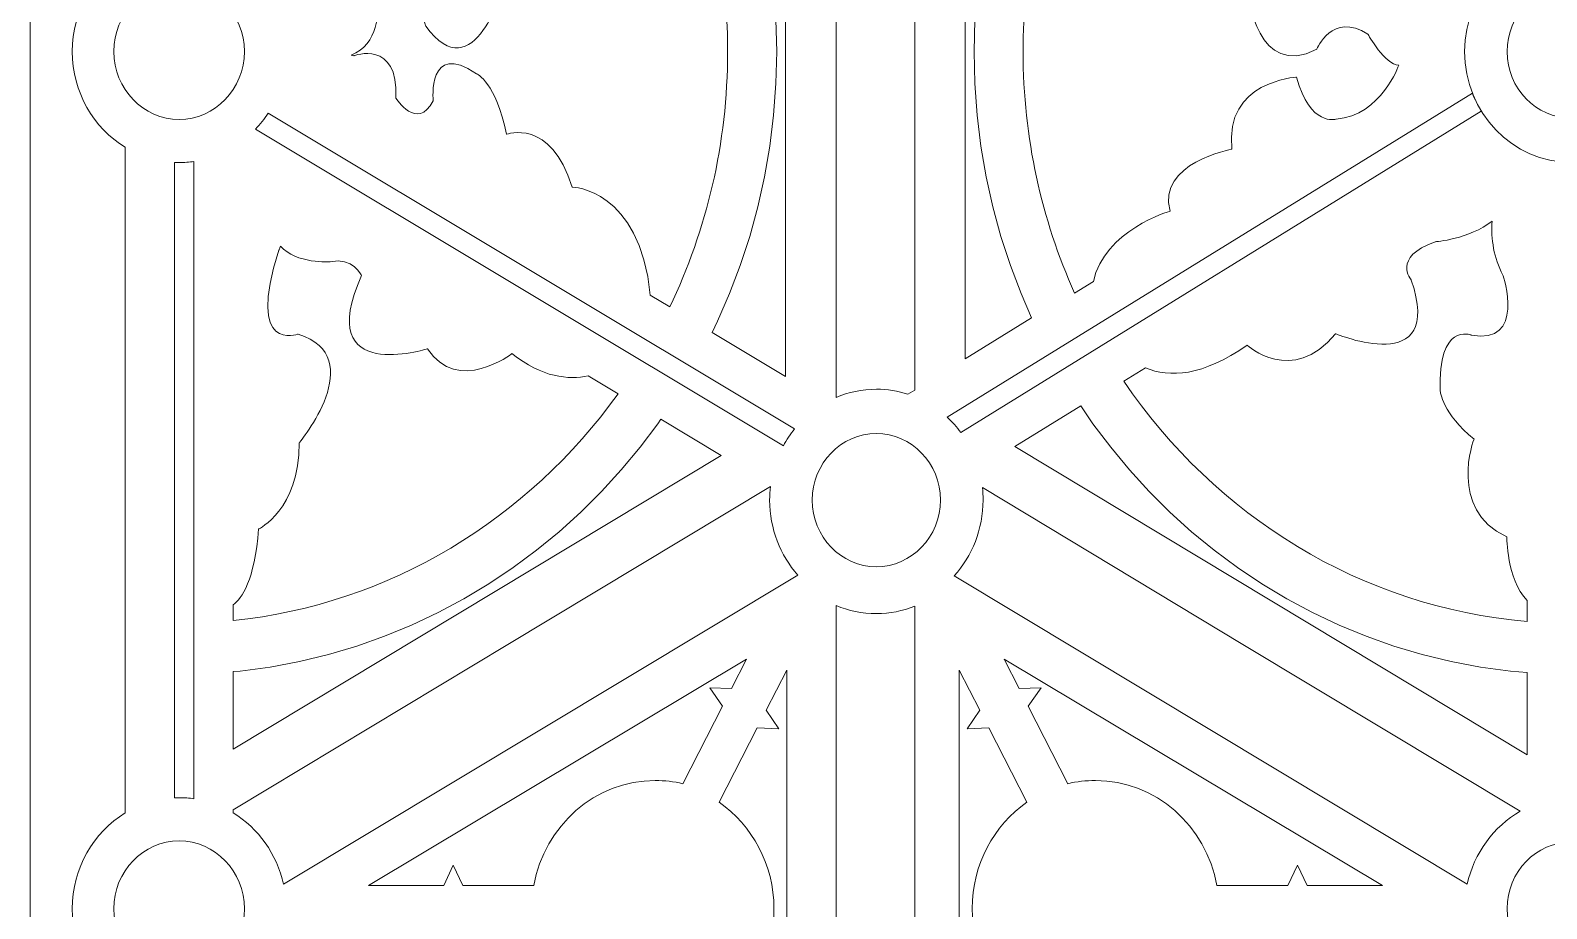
# Model space of a CAD drawing. Header units: centimetres. Extents: x 10.1 to 16.7, y -9.5 to 9.5.
# Drawn here: x 10.145 to 13.382, y -6.368 to -4.494 of the extents above; entities that cross this region are included whole.
import ezdxf

# ---------------------------------------------------------------- set-up
doc = ezdxf.new("R2010")
doc.units = ezdxf.units.CM
doc.header["$MEASUREMENT"] = 0
doc.layers.add('layer 1', color=7, linetype='Continuous')

msp = doc.modelspace()

# ---------------------------------------------------------------- linework, layer by layer
at = {"layer": 'layer 1', "color": 250, "lineweight": 9}
for points, knots in [([(10.14539, 9.49999), (10.14539, 9.49999), (16.7385, 9.49999), (16.7385, 9.49999), (16.7385, 9.49999), (16.7385, 9.49999), (16.7385, -9.50001), (16.7385, -9.50001), (16.7385, -9.50001), (16.7385, -9.50001), (10.14539, -9.50001), (10.14539, -9.50001), (10.14539, -9.50001), (10.14539, -9.50001), (10.14539, 9.49999), (10.14539, 9.49999)], [0, 0, 0, 0, 0.2, 0.2, 0.2, 0.2, 0.4, 0.4, 0.4, 0.4, 0.6, 0.6, 0.6, 0.6, 1, 1, 1, 1]), ([(11.86511, -3.80292), (11.86511, -3.80292), (11.86511, -4.53986), (11.86511, -4.53986), (11.86511, -4.53986), (11.86511, -4.53986), (11.86511, -5.27745), (11.86511, -5.27745)], [0, 0, 0, 0, 0.3333333, 0.3333333, 0.3333333, 0.3333333, 1, 1, 1, 1]), ([(12.01856, -5.27049), (12.01856, -5.27049), (12.03292, -5.26163), (12.03292, -5.26163), (12.03292, -5.26163), (12.03292, -5.26163), (12.03292, -4.53986), (12.03292, -4.53986), (12.03292, -4.53986), (12.03292, -4.53986), (12.03292, -3.86665), (12.03292, -3.86665), (12.03292, -3.86665), (12.03292, -3.86665), (12.03281, -3.80472), (12.03281, -3.80472)], [0, 0, 0, 0, 0.2, 0.2, 0.2, 0.2, 0.4, 0.4, 0.4, 0.4, 0.6, 0.6, 0.6, 0.6, 1, 1, 1, 1]), ([(11.73838, -4.53986), (11.73838, -4.53986), (11.73669, -4.60795), (11.73669, -4.60795), (11.73669, -4.60795), (11.73669, -4.60795), (11.73177, -4.67523), (11.73177, -4.67523), (11.73177, -4.67523), (11.73177, -4.67523), (11.72362, -4.74156), (11.72362, -4.74156), (11.72362, -4.74156), (11.72362, -4.74156), (11.71237, -4.80686), (11.71237, -4.80686), (11.71237, -4.80686), (11.71237, -4.80686), (11.69809, -4.87106), (11.69809, -4.87106), (11.69809, -4.87106), (11.69809, -4.87106), (11.68088, -4.93404), (11.68088, -4.93404), (11.68088, -4.93404), (11.68088, -4.93404), (11.66077, -4.99572), (11.66077, -4.99572), (11.66077, -4.99572), (11.66077, -4.99572), (11.63791, -5.056), (11.63791, -5.056), (11.63791, -5.056), (11.63791, -5.056), (11.61232, -5.11481), (11.61232, -5.11481), (11.61232, -5.11481), (11.61232, -5.11481), (11.60055, -5.13868), (11.60055, -5.13868), (11.60055, -5.13868), (11.60055, -5.13868), (11.7573, -5.23266), (11.7573, -5.23266), (11.7573, -5.23266), (11.7573, -5.23266), (11.7573, -3.84364), (11.7573, -3.84364), (11.7573, -3.84364), (11.7573, -3.84364), (11.6006, -3.94116), (11.6006, -3.94116), (11.6006, -3.94116), (11.6006, -3.94116), (11.61232, -3.96491), (11.61232, -3.96491), (11.61232, -3.96491), (11.61232, -3.96491), (11.63791, -4.02372), (11.63791, -4.02372), (11.63791, -4.02372), (11.63791, -4.02372), (11.66077, -4.084), (11.66077, -4.084), (11.66077, -4.084), (11.66077, -4.084), (11.68088, -4.14568), (11.68088, -4.14568), (11.68088, -4.14568), (11.68088, -4.14568), (11.69809, -4.20867), (11.69809, -4.20867), (11.69809, -4.20867), (11.69809, -4.20867), (11.71237, -4.27286), (11.71237, -4.27286), (11.71237, -4.27286), (11.71237, -4.27286), (11.72362, -4.33817), (11.72362, -4.33817), (11.72362, -4.33817), (11.72362, -4.33817), (11.73177, -4.40451), (11.73177, -4.40451), (11.73177, -4.40451), (11.73177, -4.40451), (11.73669, -4.47178), (11.73669, -4.47178), (11.73669, -4.47178), (11.73669, -4.47178), (11.73838, -4.53986), (11.73838, -4.53986)], [0, 0, 0, 0, 0.0416667, 0.0416667, 0.0416667, 0.0416667, 0.0833333, 0.0833333, 0.0833333, 0.0833333, 0.125, 0.125, 0.125, 0.125, 0.1666667, 0.1666667, 0.1666667, 0.1666667, 0.2083333, 0.2083333, 0.2083333, 0.2083333, 0.25, 0.25, 0.25, 0.25, 0.2916667, 0.2916667, 0.2916667, 0.2916667, 0.3333333, 0.3333333, 0.3333333, 0.3333333, 0.375, 0.375, 0.375, 0.375, 0.4166667, 0.4166667, 0.4166667, 0.4166667, 0.4583333, 0.4583333, 0.4583333, 0.4583333, 0.5, 0.5, 0.5, 0.5, 0.5416667, 0.5416667, 0.5416667, 0.5416667, 0.5833333, 0.5833333, 0.5833333, 0.5833333, 0.625, 0.625, 0.625, 0.625, 0.6666667, 0.6666667, 0.6666667, 0.6666667, 0.7083333, 0.7083333, 0.7083333, 0.7083333, 0.75, 0.75, 0.75, 0.75, 0.7916667, 0.7916667, 0.7916667, 0.7916667, 0.8333333, 0.8333333, 0.8333333, 0.8333333, 0.875, 0.875, 0.875, 0.875, 0.9166667, 0.9166667, 0.9166667, 0.9166667, 1, 1, 1, 1]), ([(12.28256, -5.10756), (12.28256, -5.10756), (12.26012, -5.056), (12.26012, -5.056), (12.26012, -5.056), (12.26012, -5.056), (12.23723, -4.99572), (12.23723, -4.99572), (12.23723, -4.99572), (12.23723, -4.99572), (12.21715, -4.93404), (12.21715, -4.93404), (12.21715, -4.93404), (12.21715, -4.93404), (12.19991, -4.87106), (12.19991, -4.87106), (12.19991, -4.87106), (12.19991, -4.87106), (12.18566, -4.80686), (12.18566, -4.80686), (12.18566, -4.80686), (12.18566, -4.80686), (12.17442, -4.74156), (12.17442, -4.74156), (12.17442, -4.74156), (12.17442, -4.74156), (12.16626, -4.67523), (12.16626, -4.67523), (12.16626, -4.67523), (12.16626, -4.67523), (12.16134, -4.60795), (12.16134, -4.60795), (12.16134, -4.60795), (12.16134, -4.60795), (12.15968, -4.53986), (12.15968, -4.53986), (12.15968, -4.53986), (12.15968, -4.53986), (12.16134, -4.47178), (12.16134, -4.47178), (12.16134, -4.47178), (12.16134, -4.47178), (12.16626, -4.40451), (12.16626, -4.40451), (12.16626, -4.40451), (12.16626, -4.40451), (12.17442, -4.33817), (12.17442, -4.33817), (12.17442, -4.33817), (12.17442, -4.33817), (12.18566, -4.27286), (12.18566, -4.27286), (12.18566, -4.27286), (12.18566, -4.27286), (12.19991, -4.20867), (12.19991, -4.20867), (12.19991, -4.20867), (12.19991, -4.20867), (12.21715, -4.14568), (12.21715, -4.14568), (12.21715, -4.14568), (12.21715, -4.14568), (12.23723, -4.084), (12.23723, -4.084), (12.23723, -4.084), (12.23723, -4.084), (12.26012, -4.02372), (12.26012, -4.02372), (12.26012, -4.02372), (12.26012, -4.02372), (12.26726, -4.00736), (12.26726, -4.00736), (12.26726, -4.00736), (12.26726, -4.00736), (12.14073, -3.93139), (12.14073, -3.93139), (12.14073, -3.93139), (12.14073, -3.93139), (12.14073, -5.19509), (12.14073, -5.19509), (12.14073, -5.19509), (12.14073, -5.19509), (12.28256, -5.10756), (12.28256, -5.10756)], [0, 0, 0, 0, 0.0454545, 0.0454545, 0.0454545, 0.0454545, 0.0909091, 0.0909091, 0.0909091, 0.0909091, 0.1363636, 0.1363636, 0.1363636, 0.1363636, 0.1818182, 0.1818182, 0.1818182, 0.1818182, 0.2272727, 0.2272727, 0.2272727, 0.2272727, 0.2727273, 0.2727273, 0.2727273, 0.2727273, 0.3181818, 0.3181818, 0.3181818, 0.3181818, 0.3636364, 0.3636364, 0.3636364, 0.3636364, 0.4090909, 0.4090909, 0.4090909, 0.4090909, 0.4545455, 0.4545455, 0.4545455, 0.4545455, 0.5, 0.5, 0.5, 0.5, 0.5454545, 0.5454545, 0.5454545, 0.5454545, 0.5909091, 0.5909091, 0.5909091, 0.5909091, 0.6363636, 0.6363636, 0.6363636, 0.6363636, 0.6818182, 0.6818182, 0.6818182, 0.6818182, 0.7272727, 0.7272727, 0.7272727, 0.7272727, 0.7727273, 0.7727273, 0.7727273, 0.7727273, 0.8181818, 0.8181818, 0.8181818, 0.8181818, 0.8636364, 0.8636364, 0.8636364, 0.8636364, 0.9090909, 0.9090909, 0.9090909, 0.9090909, 1, 1, 1, 1]), ([(10.83018, -4.54705), (10.88881, -4.52742), (10.88878, -4.44405), (10.88878, -4.44405), (10.88878, -4.44405), (10.96822, -4.39182), (10.98939, -4.48527), (10.98939, -4.48527), (10.98939, -4.48527), (11.09264, -4.6282), (11.15615, -4.39732), (11.15615, -4.39732), (11.15615, -4.39732), (11.315, -4.42755), (11.30704, -4.25163), (11.30704, -4.25163), (11.30704, -4.25163), (11.41054, -4.22585), (11.44606, -4.08915), (11.45663, -4.03075)], [0, 0, 0, 0, 0.1666667, 0.1666667, 0.1666667, 0.1666667, 0.3333333, 0.3333333, 0.3333333, 0.3333333, 0.5, 0.5, 0.5, 0.5, 0.6666667, 0.6666667, 0.6666667, 0.6666667, 1, 1, 1, 1]), ([(12.37439, -5.05509), (12.30387, -4.89843), (12.26434, -4.72382), (12.26434, -4.53986), (12.26434, -4.53986), (12.26434, -4.37066), (12.29774, -4.20931), (12.35797, -4.06262)], [0, 0, 0, 0, 0.3333333, 0.3333333, 0.3333333, 0.3333333, 1, 1, 1, 1]), ([(12.48613, -4.13944), (12.50098, -4.1853), (12.53976, -4.23027), (12.62144, -4.26385), (12.62144, -4.26385), (12.62144, -4.26385), (12.64, -4.43013), (12.745, -4.41735), (12.745, -4.41735), (12.745, -4.41735), (12.76355, -4.6007), (12.89121, -4.53461), (12.89121, -4.53461), (12.89121, -4.53461), (12.92413, -4.45361), (13.00031, -4.50264), (13.00031, -4.50264), (13.00031, -4.50264), (13.0374, -4.56872), (13.06622, -4.56872), (13.06622, -4.56872), (13.06622, -4.56872), (13.02916, -4.67533), (12.93238, -4.68385), (12.93238, -4.68385), (12.93238, -4.68385), (12.87679, -4.70091), (12.84797, -4.59431), (12.84797, -4.59431), (12.84797, -4.59431), (12.69351, -4.60283), (12.70999, -4.74781), (12.70999, -4.74781), (12.70999, -4.74781), (12.5494, -4.77766), (12.57819, -4.88), (12.57819, -4.88), (12.57819, -4.88), (12.43681, -4.92139), (12.41429, -5.03025)], [0, 0, 0, 0, 0.0909091, 0.0909091, 0.0909091, 0.0909091, 0.1818182, 0.1818182, 0.1818182, 0.1818182, 0.2727273, 0.2727273, 0.2727273, 0.2727273, 0.3636364, 0.3636364, 0.3636364, 0.3636364, 0.4545455, 0.4545455, 0.4545455, 0.4545455, 0.5454545, 0.5454545, 0.5454545, 0.5454545, 0.6363636, 0.6363636, 0.6363636, 0.6363636, 0.7272727, 0.7272727, 0.7272727, 0.7272727, 0.8181818, 0.8181818, 0.8181818, 0.8181818, 1, 1, 1, 1]), ([(13.66225, -4.53986), (13.66225, -4.67012), (13.55992, -4.77637), (13.43449, -4.77637), (13.43449, -4.77637), (13.30905, -4.77637), (13.2067, -4.67012), (13.2067, -4.53986), (13.2067, -4.53986), (13.2067, -4.40961), (13.30905, -4.30336), (13.43449, -4.30336), (13.43449, -4.30336), (13.55992, -4.30336), (13.66225, -4.40961), (13.66225, -4.53986)], [0, 0, 0, 0, 0.2, 0.2, 0.2, 0.2, 0.4, 0.4, 0.4, 0.4, 0.6, 0.6, 0.6, 0.6, 1, 1, 1, 1]), ([(10.34781, -4.7438), (10.28041, -4.70257), (10.23503, -4.62643), (10.23503, -4.53964), (10.23503, -4.53964), (10.23503, -4.45283), (10.28041, -4.37671), (10.34781, -4.33548)], [0, 0, 0, 0, 0.3333333, 0.3333333, 0.3333333, 0.3333333, 1, 1, 1, 1]), ([(10.60245, -4.53964), (10.60245, -4.61937), (10.53983, -4.68439), (10.46304, -4.68439), (10.46304, -4.68439), (10.38624, -4.68439), (10.32363, -4.61937), (10.32363, -4.53964), (10.32363, -4.53964), (10.32363, -4.45991), (10.38624, -4.39488), (10.46304, -4.39488), (10.46304, -4.39488), (10.53983, -4.39488), (10.60245, -4.45991), (10.60245, -4.53964)], [0, 0, 0, 0, 0.2, 0.2, 0.2, 0.2, 0.4, 0.4, 0.4, 0.4, 0.6, 0.6, 0.6, 0.6, 1, 1, 1, 1]), ([(13.57128, -4.53986), (13.57128, -4.6181), (13.50982, -4.6819), (13.43449, -4.6819), (13.43449, -4.6819), (13.35913, -4.6819), (13.29769, -4.6181), (13.29769, -4.53986), (13.29769, -4.53986), (13.29769, -4.46162), (13.35913, -4.39782), (13.43449, -4.39782), (13.43449, -4.39782), (13.50982, -4.39782), (13.57128, -4.46162), (13.57128, -4.53986)], [0, 0, 0, 0, 0.2, 0.2, 0.2, 0.2, 0.4, 0.4, 0.4, 0.4, 0.6, 0.6, 0.6, 0.6, 1, 1, 1, 1]), ([(11.4687, -5.05964), (11.44586, -4.83136), (11.30175, -4.82885), (11.30175, -4.82885), (11.30175, -4.82885), (11.25674, -4.68043), (11.16148, -4.71617), (11.16148, -4.71617), (11.16148, -4.71617), (11.14027, -4.60621), (11.09793, -4.58697), (11.09793, -4.58697), (11.09793, -4.58697), (10.99203, -4.51552), (11.00527, -4.64469), (11.00527, -4.64469), (11.00527, -4.64469), (10.97086, -4.71067), (10.92584, -4.63919), (10.92584, -4.63919), (10.92584, -4.63919), (10.93116, -4.51276), (10.83586, -4.5485), (10.83586, -4.5485)], [0, 0, 0, 0, 0.1428571, 0.1428571, 0.1428571, 0.1428571, 0.2857143, 0.2857143, 0.2857143, 0.2857143, 0.4285714, 0.4285714, 0.4285714, 0.4285714, 0.5714286, 0.5714286, 0.5714286, 0.5714286, 0.7142857, 0.7142857, 0.7142857, 0.7142857, 1, 1, 1, 1]), ([(10.49462, -4.77415), (10.48444, -4.77559), (10.47409, -4.77637), (10.46355, -4.77637), (10.46355, -4.77637), (10.45992, -4.77637), (10.45635, -4.77627), (10.45277, -4.7761)], [0, 0, 0, 0, 0.3333333, 0.3333333, 0.3333333, 0.3333333, 1, 1, 1, 1]), ([(12.52561, -5.21431), (12.57671, -5.23567), (12.64751, -5.23272), (12.74241, -5.16588), (12.74241, -5.16588), (12.74241, -5.16588), (12.83795, -5.2541), (12.93142, -5.14163), (12.93142, -5.14163), (12.93142, -5.14163), (13.16508, -5.23866), (13.09285, -5.02695), (13.09285, -5.02695), (13.09285, -5.02695), (13.05036, -4.97843), (13.14383, -4.94535), (13.14383, -4.94535), (13.14383, -4.94535), (13.2166, -4.94003), (13.2653, -4.90131), (13.2653, -4.90131), (13.26288, -4.93995), (13.26873, -4.97948), (13.28861, -5.01643), (13.28861, -5.01643), (13.28861, -5.01643), (13.33804, -5.16781), (13.22065, -5.14436), (13.22065, -5.14436), (13.22065, -5.14436), (13.14861, -5.11663), (13.15476, -5.26375), (13.15476, -5.26375), (13.15476, -5.26375), (13.15889, -5.31279), (13.22683, -5.36608), (13.22683, -5.36608), (13.22683, -5.36608), (13.16919, -5.51532), (13.29685, -5.57502), (13.29685, -5.57502), (13.29685, -5.57502), (13.2955, -5.66334), (13.33998, -5.71038)], [0, 0, 0, 0, 0.0833333, 0.0833333, 0.0833333, 0.0833333, 0.1666667, 0.1666667, 0.1666667, 0.1666667, 0.25, 0.25, 0.25, 0.25, 0.3333333, 0.3333333, 0.3333333, 0.3333333, 0.4166667, 0.4166667, 0.4166667, 0.4166667, 0.5, 0.5, 0.5, 0.5, 0.5833333, 0.5833333, 0.5833333, 0.5833333, 0.6666667, 0.6666667, 0.6666667, 0.6666667, 0.75, 0.75, 0.75, 0.75, 0.8333333, 0.8333333, 0.8333333, 0.8333333, 1, 1, 1, 1]), ([(10.57833, -5.7197), (10.59708, -5.7066), (10.62374, -5.66842), (10.63273, -5.55796), (10.63273, -5.55796), (10.63273, -5.55796), (10.7192, -5.51746), (10.7192, -5.3746), (10.7192, -5.3746), (10.7192, -5.3746), (10.87157, -5.19127), (10.71714, -5.14223), (10.71714, -5.14223), (10.71714, -5.14223), (10.60389, -5.18487), (10.67598, -4.96315), (10.67598, -4.96315), (10.67598, -4.96315), (10.67756, -4.96023), (10.67904, -4.95476), (10.67904, -4.95476), (10.71259, -4.99267), (10.78556, -4.98828), (10.78556, -4.98828), (10.78556, -4.98828), (10.83322, -4.97729), (10.85259, -5.0175), (10.85259, -5.0175), (10.85259, -5.0175), (10.74734, -5.25169), (10.99293, -5.17363), (10.99293, -5.17363), (10.99293, -5.17363), (11.05808, -5.27251), (11.17334, -5.18403), (11.17334, -5.18403), (11.17334, -5.18403), (11.23818, -5.23511), (11.29405, -5.24059), (11.33603, -5.23101)], [0, 0, 0, 0, 0.0909091, 0.0909091, 0.0909091, 0.0909091, 0.1818182, 0.1818182, 0.1818182, 0.1818182, 0.2727273, 0.2727273, 0.2727273, 0.2727273, 0.3636364, 0.3636364, 0.3636364, 0.3636364, 0.4545455, 0.4545455, 0.4545455, 0.4545455, 0.5454545, 0.5454545, 0.5454545, 0.5454545, 0.6363636, 0.6363636, 0.6363636, 0.6363636, 0.7272727, 0.7272727, 0.7272727, 0.7272727, 0.8181818, 0.8181818, 0.8181818, 0.8181818, 1, 1, 1, 1]), ([(11.86511, -5.27745), (11.89168, -5.26615), (11.92073, -5.25988), (11.95116, -5.25988), (11.95116, -5.25988), (11.9746, -5.25988), (11.99724, -5.26359), (12.01856, -5.27049)], [0, 0, 0, 0, 0.3333333, 0.3333333, 0.3333333, 0.3333333, 1, 1, 1, 1]), ([(13.33998, -5.86379), (13.33998, -5.86379), (13.30447, -5.86097), (13.30447, -5.86097), (13.30447, -5.86097), (13.30447, -5.86097), (13.24075, -5.85247), (13.24075, -5.85247), (13.24075, -5.85247), (13.24075, -5.85247), (13.17804, -5.84075), (13.17804, -5.84075), (13.17804, -5.84075), (13.17804, -5.84075), (13.11638, -5.82587), (13.11638, -5.82587), (13.11638, -5.82587), (13.11638, -5.82587), (13.05588, -5.80789), (13.05588, -5.80789), (13.05588, -5.80789), (13.05588, -5.80789), (12.99665, -5.78693), (12.99665, -5.78693), (12.99665, -5.78693), (12.99665, -5.78693), (12.93876, -5.76308), (12.93876, -5.76308), (12.93876, -5.76308), (12.93876, -5.76308), (12.8823, -5.7364), (12.8823, -5.7364), (12.8823, -5.7364), (12.8823, -5.7364), (12.82733, -5.707), (12.82733, -5.707), (12.82733, -5.707), (12.82733, -5.707), (12.77396, -5.67496), (12.77396, -5.67496), (12.77396, -5.67496), (12.77396, -5.67496), (12.72222, -5.64035), (12.72222, -5.64035), (12.72222, -5.64035), (12.72222, -5.64035), (12.67225, -5.60328), (12.67225, -5.60328), (12.67225, -5.60328), (12.67225, -5.60328), (12.62411, -5.56381), (12.62411, -5.56381), (12.62411, -5.56381), (12.62411, -5.56381), (12.57786, -5.52206), (12.57786, -5.52206), (12.57786, -5.52206), (12.57786, -5.52206), (12.5336, -5.47806), (12.5336, -5.47806), (12.5336, -5.47806), (12.5336, -5.47806), (12.49137, -5.43193), (12.49137, -5.43193), (12.49137, -5.43193), (12.49137, -5.43193), (12.4513, -5.38374), (12.4513, -5.38374), (12.4513, -5.38374), (12.4513, -5.38374), (12.41342, -5.33357), (12.41342, -5.33357), (12.41342, -5.33357), (12.41342, -5.33357), (12.38744, -5.29553), (12.38744, -5.29553), (12.38744, -5.29553), (12.38744, -5.29553), (12.24705, -5.38223), (12.24705, -5.38223), (12.24705, -5.38223), (12.24705, -5.38223), (13.33998, -6.0396), (13.33998, -6.0396), (13.33998, -6.0396), (13.33998, -6.0396), (13.33998, -5.86379), (13.33998, -5.86379)], [0, 0, 0, 0, 0.0434783, 0.0434783, 0.0434783, 0.0434783, 0.0869565, 0.0869565, 0.0869565, 0.0869565, 0.1304348, 0.1304348, 0.1304348, 0.1304348, 0.173913, 0.173913, 0.173913, 0.173913, 0.2173913, 0.2173913, 0.2173913, 0.2173913, 0.2608696, 0.2608696, 0.2608696, 0.2608696, 0.3043478, 0.3043478, 0.3043478, 0.3043478, 0.3478261, 0.3478261, 0.3478261, 0.3478261, 0.3913043, 0.3913043, 0.3913043, 0.3913043, 0.4347826, 0.4347826, 0.4347826, 0.4347826, 0.4782609, 0.4782609, 0.4782609, 0.4782609, 0.5217391, 0.5217391, 0.5217391, 0.5217391, 0.5652174, 0.5652174, 0.5652174, 0.5652174, 0.6086957, 0.6086957, 0.6086957, 0.6086957, 0.6521739, 0.6521739, 0.6521739, 0.6521739, 0.6956522, 0.6956522, 0.6956522, 0.6956522, 0.7391304, 0.7391304, 0.7391304, 0.7391304, 0.7826087, 0.7826087, 0.7826087, 0.7826087, 0.826087, 0.826087, 0.826087, 0.826087, 0.8695652, 0.8695652, 0.8695652, 0.8695652, 0.9130435, 0.9130435, 0.9130435, 0.9130435, 1, 1, 1, 1]), ([(11.49114, -5.324), (11.49114, -5.324), (11.48461, -5.33357), (11.48461, -5.33357), (11.48461, -5.33357), (11.48461, -5.33357), (11.44673, -5.38374), (11.44673, -5.38374), (11.44673, -5.38374), (11.44673, -5.38374), (11.40667, -5.43193), (11.40667, -5.43193), (11.40667, -5.43193), (11.40667, -5.43193), (11.36443, -5.47806), (11.36443, -5.47806), (11.36443, -5.47806), (11.36443, -5.47806), (11.32018, -5.52206), (11.32018, -5.52206), (11.32018, -5.52206), (11.32018, -5.52206), (11.27392, -5.56381), (11.27392, -5.56381), (11.27392, -5.56381), (11.27392, -5.56381), (11.22575, -5.60328), (11.22575, -5.60328), (11.22575, -5.60328), (11.22575, -5.60328), (11.17582, -5.64035), (11.17582, -5.64035), (11.17582, -5.64035), (11.17582, -5.64035), (11.1241, -5.67496), (11.1241, -5.67496), (11.1241, -5.67496), (11.1241, -5.67496), (11.07071, -5.707), (11.07071, -5.707), (11.07071, -5.707), (11.07071, -5.707), (11.01574, -5.7364), (11.01574, -5.7364), (11.01574, -5.7364), (11.01574, -5.7364), (10.95927, -5.76308), (10.95927, -5.76308), (10.95927, -5.76308), (10.95927, -5.76308), (10.90138, -5.78693), (10.90138, -5.78693), (10.90138, -5.78693), (10.90138, -5.78693), (10.84216, -5.80789), (10.84216, -5.80789), (10.84216, -5.80789), (10.84216, -5.80789), (10.78165, -5.82587), (10.78165, -5.82587), (10.78165, -5.82587), (10.78165, -5.82587), (10.72002, -5.84075), (10.72002, -5.84075), (10.72002, -5.84075), (10.72002, -5.84075), (10.65725, -5.85247), (10.65725, -5.85247), (10.65725, -5.85247), (10.65725, -5.85247), (10.59356, -5.86097), (10.59356, -5.86097), (10.59356, -5.86097), (10.59356, -5.86097), (10.57833, -5.86218), (10.57833, -5.86218), (10.57833, -5.86218), (10.57833, -5.86218), (10.57833, -6.0274), (10.57833, -6.0274), (10.57833, -6.0274), (10.57833, -6.0274), (11.61969, -5.40107), (11.61969, -5.40107), (11.61969, -5.40107), (11.61969, -5.40107), (11.49114, -5.324), (11.49114, -5.324)], [0, 0, 0, 0, 0.0434783, 0.0434783, 0.0434783, 0.0434783, 0.0869565, 0.0869565, 0.0869565, 0.0869565, 0.1304348, 0.1304348, 0.1304348, 0.1304348, 0.173913, 0.173913, 0.173913, 0.173913, 0.2173913, 0.2173913, 0.2173913, 0.2173913, 0.2608696, 0.2608696, 0.2608696, 0.2608696, 0.3043478, 0.3043478, 0.3043478, 0.3043478, 0.3478261, 0.3478261, 0.3478261, 0.3478261, 0.3913043, 0.3913043, 0.3913043, 0.3913043, 0.4347826, 0.4347826, 0.4347826, 0.4347826, 0.4782609, 0.4782609, 0.4782609, 0.4782609, 0.5217391, 0.5217391, 0.5217391, 0.5217391, 0.5652174, 0.5652174, 0.5652174, 0.5652174, 0.6086957, 0.6086957, 0.6086957, 0.6086957, 0.6521739, 0.6521739, 0.6521739, 0.6521739, 0.6956522, 0.6956522, 0.6956522, 0.6956522, 0.7391304, 0.7391304, 0.7391304, 0.7391304, 0.7826087, 0.7826087, 0.7826087, 0.7826087, 0.826087, 0.826087, 0.826087, 0.826087, 0.8695652, 0.8695652, 0.8695652, 0.8695652, 0.9130435, 0.9130435, 0.9130435, 0.9130435, 1, 1, 1, 1]), ([(12.08792, -5.49639), (12.08792, -5.57463), (12.02648, -5.63844), (11.95116, -5.63844), (11.95116, -5.63844), (11.8758, -5.63844), (11.81433, -5.57463), (11.81433, -5.49639), (11.81433, -5.49639), (11.81433, -5.41816), (11.8758, -5.35435), (11.95116, -5.35435), (11.95116, -5.35435), (12.02648, -5.35435), (12.08792, -5.41816), (12.08792, -5.49639)], [0, 0, 0, 0, 0.2, 0.2, 0.2, 0.2, 0.4, 0.4, 0.4, 0.4, 0.6, 0.6, 0.6, 0.6, 1, 1, 1, 1]), ([(11.72517, -5.46705), (11.72517, -5.46705), (11.16434, -5.80432), (11.16434, -5.80432), (11.16434, -5.80432), (11.16434, -5.80432), (10.57833, -6.15677), (10.57833, -6.15677), (10.57833, -6.15677), (10.57833, -6.15677), (10.57833, -6.16361), (10.57833, -6.16361)], [0, 0, 0, 0, 0.25, 0.25, 0.25, 0.25, 0.5, 0.5, 0.5, 0.5, 1, 1, 1, 1]), ([(11.78357, -5.65628), (11.74623, -5.61413), (11.72339, -5.55794), (11.72339, -5.49639), (11.72339, -5.49639), (11.72339, -5.48645), (11.72399, -5.47666), (11.72517, -5.46705)], [0, 0, 0, 0, 0.3333333, 0.3333333, 0.3333333, 0.3333333, 1, 1, 1, 1]), ([(13.32545, -6.16023), (13.32545, -6.16023), (12.73369, -5.80432), (12.73369, -5.80432), (12.73369, -5.80432), (12.73369, -5.80432), (12.17748, -5.46977), (12.17748, -5.46977)], [0, 0, 0, 0, 0.3333333, 0.3333333, 0.3333333, 0.3333333, 1, 1, 1, 1]), ([(12.03292, -5.72296), (12.00745, -5.73292), (11.97989, -5.73839), (11.95116, -5.73839), (11.95116, -5.73839), (11.92079, -5.73839), (11.89177, -5.7323), (11.86511, -5.72126)], [0, 0, 0, 0, 0.3333333, 0.3333333, 0.3333333, 0.3333333, 1, 1, 1, 1]), ([(11.86511, -5.72126), (11.86511, -5.72126), (11.86511, -6.39011), (11.86511, -6.39011), (11.86511, -6.39011), (11.86511, -6.39011), (11.86511, -7.05187), (11.86511, -7.05187)], [0, 0, 0, 0, 0.3333333, 0.3333333, 0.3333333, 0.3333333, 1, 1, 1, 1]), ([(12.03292, -7.05011), (12.03292, -7.05011), (12.03292, -6.39011), (12.03292, -6.39011), (12.03292, -6.39011), (12.03292, -6.39011), (12.03292, -5.72296), (12.03292, -5.72296)], [0, 0, 0, 0, 0.3333333, 0.3333333, 0.3333333, 0.3333333, 1, 1, 1, 1]), ([(10.86685, -6.31844), (10.86685, -6.31844), (11.6743, -5.83539), (11.6743, -5.83539), (11.6743, -5.83539), (11.6743, -5.83539), (11.64202, -5.89834), (11.64202, -5.89834), (11.64202, -5.89834), (11.64202, -5.89834), (11.59545, -5.89675), (11.59545, -5.89675), (11.59545, -5.89675), (11.59545, -5.89675), (11.62273, -5.93599), (11.62273, -5.93599), (11.62273, -5.93599), (11.62273, -5.93599), (11.53801, -6.10134), (11.53801, -6.10134)], [0, 0, 0, 0, 0.1666667, 0.1666667, 0.1666667, 0.1666667, 0.3333333, 0.3333333, 0.3333333, 0.3333333, 0.5, 0.5, 0.5, 0.5, 0.6666667, 0.6666667, 0.6666667, 0.6666667, 1, 1, 1, 1]), ([(13.03115, -6.31844), (13.03115, -6.31844), (12.22374, -5.83539), (12.22374, -5.83539), (12.22374, -5.83539), (12.22374, -5.83539), (12.25602, -5.89834), (12.25602, -5.89834), (12.25602, -5.89834), (12.25602, -5.89834), (12.30258, -5.89675), (12.30258, -5.89675), (12.30258, -5.89675), (12.30258, -5.89675), (12.2753, -5.93599), (12.2753, -5.93599), (12.2753, -5.93599), (12.2753, -5.93599), (12.36005, -6.10134), (12.36005, -6.10134)], [0, 0, 0, 0, 0.1666667, 0.1666667, 0.1666667, 0.1666667, 0.3333333, 0.3333333, 0.3333333, 0.3333333, 0.5, 0.5, 0.5, 0.5, 0.6666667, 0.6666667, 0.6666667, 0.6666667, 1, 1, 1, 1]), ([(11.61553, -6.14076), (11.61553, -6.14076), (11.69673, -5.98239), (11.69673, -5.98239), (11.69673, -5.98239), (11.69673, -5.98239), (11.7433, -5.98397), (11.7433, -5.98397), (11.7433, -5.98397), (11.7433, -5.98397), (11.71603, -5.94474), (11.71603, -5.94474), (11.71603, -5.94474), (11.71603, -5.94474), (11.76006, -5.8588), (11.76006, -5.8588)], [0, 0, 0, 0, 0.2, 0.2, 0.2, 0.2, 0.4, 0.4, 0.4, 0.4, 0.6, 0.6, 0.6, 0.6, 1, 1, 1, 1]), ([(11.76006, -5.8588), (11.76006, -5.8588), (11.76006, -6.85852), (11.76006, -6.85852), (11.76006, -6.85852), (11.76006, -6.85852), (11.71929, -6.77895), (11.71929, -6.77895), (11.71929, -6.77895), (11.71929, -6.77895), (11.74656, -6.73971), (11.74656, -6.73971), (11.74656, -6.73971), (11.74656, -6.73971), (11.7, -6.7413), (11.7, -6.7413), (11.7, -6.7413), (11.7, -6.7413), (11.62239, -6.58994), (11.62239, -6.58994)], [0, 0, 0, 0, 0.1666667, 0.1666667, 0.1666667, 0.1666667, 0.3333333, 0.3333333, 0.3333333, 0.3333333, 0.5, 0.5, 0.5, 0.5, 0.6666667, 0.6666667, 0.6666667, 0.6666667, 1, 1, 1, 1]), ([(12.12802, -5.8588), (12.12802, -5.8588), (12.12802, -6.85852), (12.12802, -6.85852), (12.12802, -6.85852), (12.12802, -6.85852), (12.16879, -6.77895), (12.16879, -6.77895), (12.16879, -6.77895), (12.16879, -6.77895), (12.14152, -6.73971), (12.14152, -6.73971), (12.14152, -6.73971), (12.14152, -6.73971), (12.18808, -6.7413), (12.18808, -6.7413), (12.18808, -6.7413), (12.18808, -6.7413), (12.26568, -6.58994), (12.26568, -6.58994)], [0, 0, 0, 0, 0.1666667, 0.1666667, 0.1666667, 0.1666667, 0.3333333, 0.3333333, 0.3333333, 0.3333333, 0.5, 0.5, 0.5, 0.5, 0.6666667, 0.6666667, 0.6666667, 0.6666667, 1, 1, 1, 1]), ([(12.27255, -6.14076), (12.27255, -6.14076), (12.19134, -5.98239), (12.19134, -5.98239), (12.19134, -5.98239), (12.19134, -5.98239), (12.14478, -5.98397), (12.14478, -5.98397), (12.14478, -5.98397), (12.14478, -5.98397), (12.17206, -5.94474), (12.17206, -5.94474), (12.17206, -5.94474), (12.17206, -5.94474), (12.12802, -5.8588), (12.12802, -5.8588)], [0, 0, 0, 0, 0.2, 0.2, 0.2, 0.2, 0.4, 0.4, 0.4, 0.4, 0.6, 0.6, 0.6, 0.6, 1, 1, 1, 1]), ([(11.53801, -6.10134), (11.51906, -6.09682), (11.49935, -6.09443), (11.47915, -6.09443), (11.47915, -6.09443), (11.35038, -6.09443), (11.24268, -6.19131), (11.22018, -6.31844)], [0, 0, 0, 0, 0.3333333, 0.3333333, 0.3333333, 0.3333333, 1, 1, 1, 1]), ([(12.36005, -6.10134), (12.37898, -6.09682), (12.39869, -6.09443), (12.41887, -6.09443), (12.41887, -6.09443), (12.54766, -6.09443), (12.65536, -6.19131), (12.67785, -6.31844)], [0, 0, 0, 0, 0.3333333, 0.3333333, 0.3333333, 0.3333333, 1, 1, 1, 1]), ([(10.45277, -6.13151), (10.45635, -6.13132), (10.45992, -6.13124), (10.46355, -6.13124), (10.46355, -6.13124), (10.47409, -6.13124), (10.48446, -6.132), (10.49462, -6.13345)], [0, 0, 0, 0, 0.3333333, 0.3333333, 0.3333333, 0.3333333, 1, 1, 1, 1]), ([(11.62239, -6.58994), (11.68898, -6.54024), (11.73251, -6.45915), (11.73251, -6.36782), (11.73251, -6.36782), (11.73251, -6.27341), (11.68599, -6.18991), (11.61553, -6.14076)], [0, 0, 0, 0, 0.3333333, 0.3333333, 0.3333333, 0.3333333, 1, 1, 1, 1]), ([(12.26568, -6.58994), (12.19911, -6.54024), (12.15558, -6.45915), (12.15558, -6.36782), (12.15558, -6.36782), (12.15558, -6.27341), (12.20208, -6.18991), (12.27255, -6.14076)], [0, 0, 0, 0, 0.3333333, 0.3333333, 0.3333333, 0.3333333, 1, 1, 1, 1]), ([(10.34781, -6.57203), (10.28041, -6.53081), (10.23503, -6.45466), (10.23503, -6.36786), (10.23503, -6.36786), (10.23503, -6.28107), (10.28041, -6.20495), (10.34781, -6.16372)], [0, 0, 0, 0, 0.3333333, 0.3333333, 0.3333333, 0.3333333, 1, 1, 1, 1]), ([(10.60245, -6.36786), (10.60245, -6.44759), (10.53983, -6.51262), (10.46304, -6.51262), (10.46304, -6.51262), (10.38624, -6.51262), (10.32363, -6.44759), (10.32363, -6.36786), (10.32363, -6.36786), (10.32363, -6.28814), (10.38624, -6.22311), (10.46304, -6.22311), (10.46304, -6.22311), (10.53983, -6.22311), (10.60245, -6.28814), (10.60245, -6.36786)], [0, 0, 0, 0, 0.2, 0.2, 0.2, 0.2, 0.4, 0.4, 0.4, 0.4, 0.6, 0.6, 0.6, 0.6, 1, 1, 1, 1]), ([(13.57128, -6.36775), (13.57128, -6.44597), (13.50982, -6.50979), (13.43449, -6.50979), (13.43449, -6.50979), (13.35913, -6.50979), (13.29769, -6.44597), (13.29769, -6.36775), (13.29769, -6.36775), (13.29769, -6.28951), (13.35913, -6.22569), (13.43449, -6.22569), (13.43449, -6.22569), (13.50982, -6.22569), (13.57128, -6.28951), (13.57128, -6.36775)], [0, 0, 0, 0, 0.2, 0.2, 0.2, 0.2, 0.4, 0.4, 0.4, 0.4, 0.6, 0.6, 0.6, 0.6, 1, 1, 1, 1]), ([(11.22018, -6.31844), (11.22018, -6.31844), (11.06877, -6.31844), (11.06877, -6.31844), (11.06877, -6.31844), (11.06877, -6.31844), (11.04821, -6.27501), (11.04821, -6.27501), (11.04821, -6.27501), (11.04821, -6.27501), (11.02769, -6.31844), (11.02769, -6.31844), (11.02769, -6.31844), (11.02769, -6.31844), (10.86685, -6.31844), (10.86685, -6.31844)], [0, 0, 0, 0, 0.2, 0.2, 0.2, 0.2, 0.4, 0.4, 0.4, 0.4, 0.6, 0.6, 0.6, 0.6, 1, 1, 1, 1]), ([(12.67785, -6.31844), (12.67785, -6.31844), (12.82927, -6.31844), (12.82927, -6.31844), (12.82927, -6.31844), (12.82927, -6.31844), (12.84982, -6.27501), (12.84982, -6.27501), (12.84982, -6.27501), (12.84982, -6.27501), (12.87035, -6.31844), (12.87035, -6.31844), (12.87035, -6.31844), (12.87035, -6.31844), (13.03115, -6.31844), (13.03115, -6.31844)], [0, 0, 0, 0, 0.2, 0.2, 0.2, 0.2, 0.4, 0.4, 0.4, 0.4, 0.6, 0.6, 0.6, 0.6, 1, 1, 1, 1])]:
    msp.add_open_spline(points, degree=3, knots=knots, dxfattribs=at)
for points in [[(11.51081, -3.99702), (11.58938, -4.16067), (11.6337, -4.34503), (11.6337, -4.53986)], [(10.83586, -4.5485), (10.83586, -4.5485), (10.83018, -4.54705), (10.83018, -4.54705)], [(11.6337, -4.53986), (11.6337, -4.73538), (11.58907, -4.92035), (11.51001, -5.08442)], [(13.22323, -4.6282), (13.22323, -4.6282), (12.10243, -5.31985), (12.10243, -5.31985)], [(13.24238, -4.66667), (13.23493, -4.65455), (13.22852, -4.64167), (13.22323, -4.6282)], [(10.65293, -4.67097), (10.64505, -4.68319), (10.6361, -4.69464), (10.62621, -4.70512)], [(11.77668, -5.34464), (11.77668, -5.34464), (10.65293, -4.67097), (10.65293, -4.67097)], [(12.13156, -5.35236), (12.13156, -5.35236), (13.24238, -4.66667), (13.24238, -4.66667)], [(10.62621, -4.70512), (10.62621, -4.70512), (11.75277, -5.38046), (11.75277, -5.38046)], [(10.34781, -6.16372), (10.34781, -6.16372), (10.34781, -4.7438), (10.34781, -4.7438)], [(10.45277, -4.7761), (10.45277, -4.7761), (10.45277, -6.13151), (10.45277, -6.13151)], [(10.49462, -6.13345), (10.49462, -6.13345), (10.49462, -4.77415), (10.49462, -4.77415)], [(12.41429, -5.03025), (12.41429, -5.03025), (12.37439, -5.05509), (12.37439, -5.05509)], [(11.51001, -5.08442), (11.51001, -5.08442), (11.4687, -5.05964), (11.4687, -5.05964)], [(11.33603, -5.23101), (11.33603, -5.23101), (11.40009, -5.26944), (11.40009, -5.26944)], [(12.47944, -5.24301), (12.47944, -5.24301), (12.52561, -5.21431), (12.52561, -5.21431)], [(13.33998, -5.75516), (12.98541, -5.72539), (12.67458, -5.52973), (12.47944, -5.24301)], [(11.40009, -5.26944), (11.20798, -5.53634), (10.91353, -5.71899), (10.57833, -5.75327)], [(12.10243, -5.31985), (12.11305, -5.32972), (12.12285, -5.34061), (12.13156, -5.35236)], [(11.75277, -5.38046), (11.75967, -5.36776), (11.76768, -5.35577), (11.77668, -5.34464)], [(12.17891, -5.49639), (12.17891, -5.55875), (12.15546, -5.61561), (12.11723, -5.65794)], [(12.17748, -5.46977), (12.17841, -5.47851), (12.17891, -5.48738), (12.17891, -5.49639)], [(10.68576, -6.31592), (10.68576, -6.31592), (11.78357, -5.65628), (11.78357, -5.65628)], [(12.11723, -5.65794), (12.11723, -5.65794), (13.21227, -6.31592), (13.21227, -6.31592)], [(10.57833, -5.75327), (10.57833, -5.75327), (10.57833, -5.7197), (10.57833, -5.7197)], [(13.33998, -5.71038), (13.33998, -5.71038), (13.33998, -5.75516), (13.33998, -5.75516)], [(10.57833, -6.16361), (10.632, -6.19631), (10.67176, -6.25117), (10.68576, -6.31592)], [(13.21227, -6.31592), (13.22678, -6.24888), (13.2689, -6.19244), (13.32545, -6.16023)]]:
    msp.add_open_spline(points, degree=3, dxfattribs=at)

doc.saveas('drawing.dxf')
